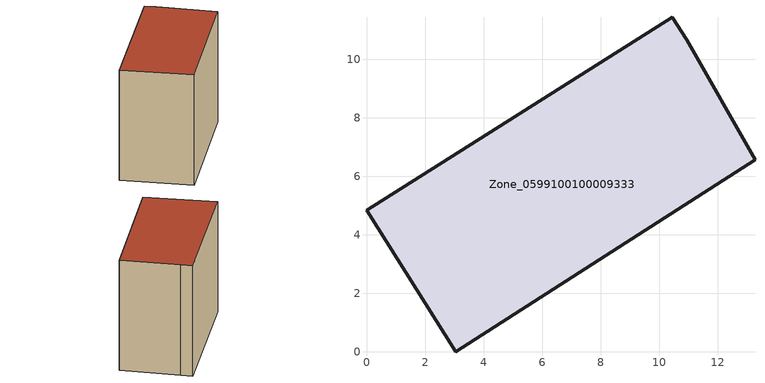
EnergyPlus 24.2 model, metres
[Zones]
Zone_0599100100009333
 floor ground (C_G): 10.94,10.66 13.27,6.55 3.04,0 0,4.84 10.45,11.43 z0
 wall outside (C_F): 0,4.84 3.04,0 13.27,6.55 10.94,10.66 10.45,11.43 0,4.84 z0:9.05
 roof outside (C_R): 13.27,6.55 10.94,10.66 10.45,11.43 0,4.84 3.04,0 z9.05
[BUILDING]
Pand.0599100100009333: North Axis=0; Terrain=City; Loads Convergence Tolerance Value=0.04; Temperature Convergence Tolerance Value=0.4; Solar Distribution=FullExterior; Maximum Number of Warmup Days=25; Minimum Number of Warmup Days=1
[Site:Location]
Rotterdam.The.Hague.AP_ZH_NLD Design_Conditions: Latitude=51.96; Longitude=4.45; Time Zone=1; Elevation=-4.5
[SITE:GROUNDTEMPERATURE:BUILDINGSURFACE]
18, 18, 18, 18, 18, 18, 18, 18, 18, 18, 18, 18
[MATERIAL] Thermal Absorptance=0.9; Solar Absorptance=0.7; Visible Absorptance=0.7
Name | Roughness | Thickness | Conductivity | Density | Specific Heat
G.TI.2015-2018 | MediumSmooth | 0.15 | 0.0428571 | 540 | 1210
F.TI.2015-2018 | Rough | 0.3 | 0.0666667 | 1920 | 840
R.TI.2015-2018 | MediumRough | 0.2 | 0.0333333 | 1500 | 1000
[CONSTRUCTION]
C_G: G.TI.2015-2018
C_F: F.TI.2015-2018
C_R: R.TI.2015-2018
[ZONE]
Zone_0599100100009333: Type=1; Multiplier=1; Ceiling Height=Autocalculate; Volume=Autocalculate; Floor Area=autocalculate; Part of Total Floor Area=Yes
[ZONEINFILTRATION:DESIGNFLOWRATE]
Infil_Zone_0599100100009333: Zone or ZoneList or Space or SpaceList=Zone_0599100100009333; Schedule=AlwaysOn; Design Flow Rate Calculation Method=Flow/Area; Flow Rate per Floor Area=0.0015; Constant Term Coefficient=1; Temperature Term Coefficient=0; Velocity Term Coefficient=0; Velocity Squared Term Coefficient=0
[HVACTEMPLATE:ZONE:IDEALLOADSAIRSYSTEM]
Zone_0599100100009333: Maximum Heating Supply Air Temperature=50; Minimum Cooling Supply Air Temperature=13; Maximum Heating Supply Air Humidity Ratio=0.0156; Minimum Cooling Supply Air Humidity Ratio=0.0077; Heating Limit=NoLimit; Cooling Limit=NoLimit; Dehumidification Control Type=ConstantSensibleHeatRatio; Cooling Sensible Heat Ratio=0.7; Dehumidification Setpoint=60; Humidification Control Type=None; Humidification Setpoint=30; Outdoor Air Method=None; Outdoor Air Flow Rate per Person=0.00944; Outdoor Air Flow Rate per Zone Floor Area=0; Outdoor Air Flow Rate per Zone=0; Demand Controlled Ventilation Type=None; Outdoor Air Economizer Type=NoEconomizer; Heat Recovery Type=None; Sensible Heat Recovery Effectiveness=0.7; Latent Heat Recovery Effectiveness=0.65
[ZONECONTROL:THERMOSTAT]
ThermostatControl_Zone_0599100100009333: Zone or ZoneList=Zone_0599100100009333; Control Type Schedule=DualSetpointControlType; Control 1=Thermostat_Zone_0599100100009333; Temperature Difference Between Cutout And Setpoint=0
[THERMOSTATSETPOINT:DUALSETPOINT]
Thermostat_Zone_0599100100009333: Heating Setpoint Temperature Schedule=HeatingSetpoint_Zone_0599100100009333; Cooling Setpoint Temperature Schedule=CoolingSetpoint_Zone_0599100100009333
[SCHEDULE:COMPACT]
HeatingSetpoint_Zone_0599100100009333: Through: 12/31, For: AllDays, Until: 24:00, 21
CoolingSetpoint_Zone_0599100100009333: Through: 12/31, For: AllDays, Until: 24:00, 24
DualSetpointControlType: Through: 12/31, For: AllDays, Until: 24:00, 4
AlwaysOn: Through: 12/31, For: AllDays, Until: 24:00, 1
